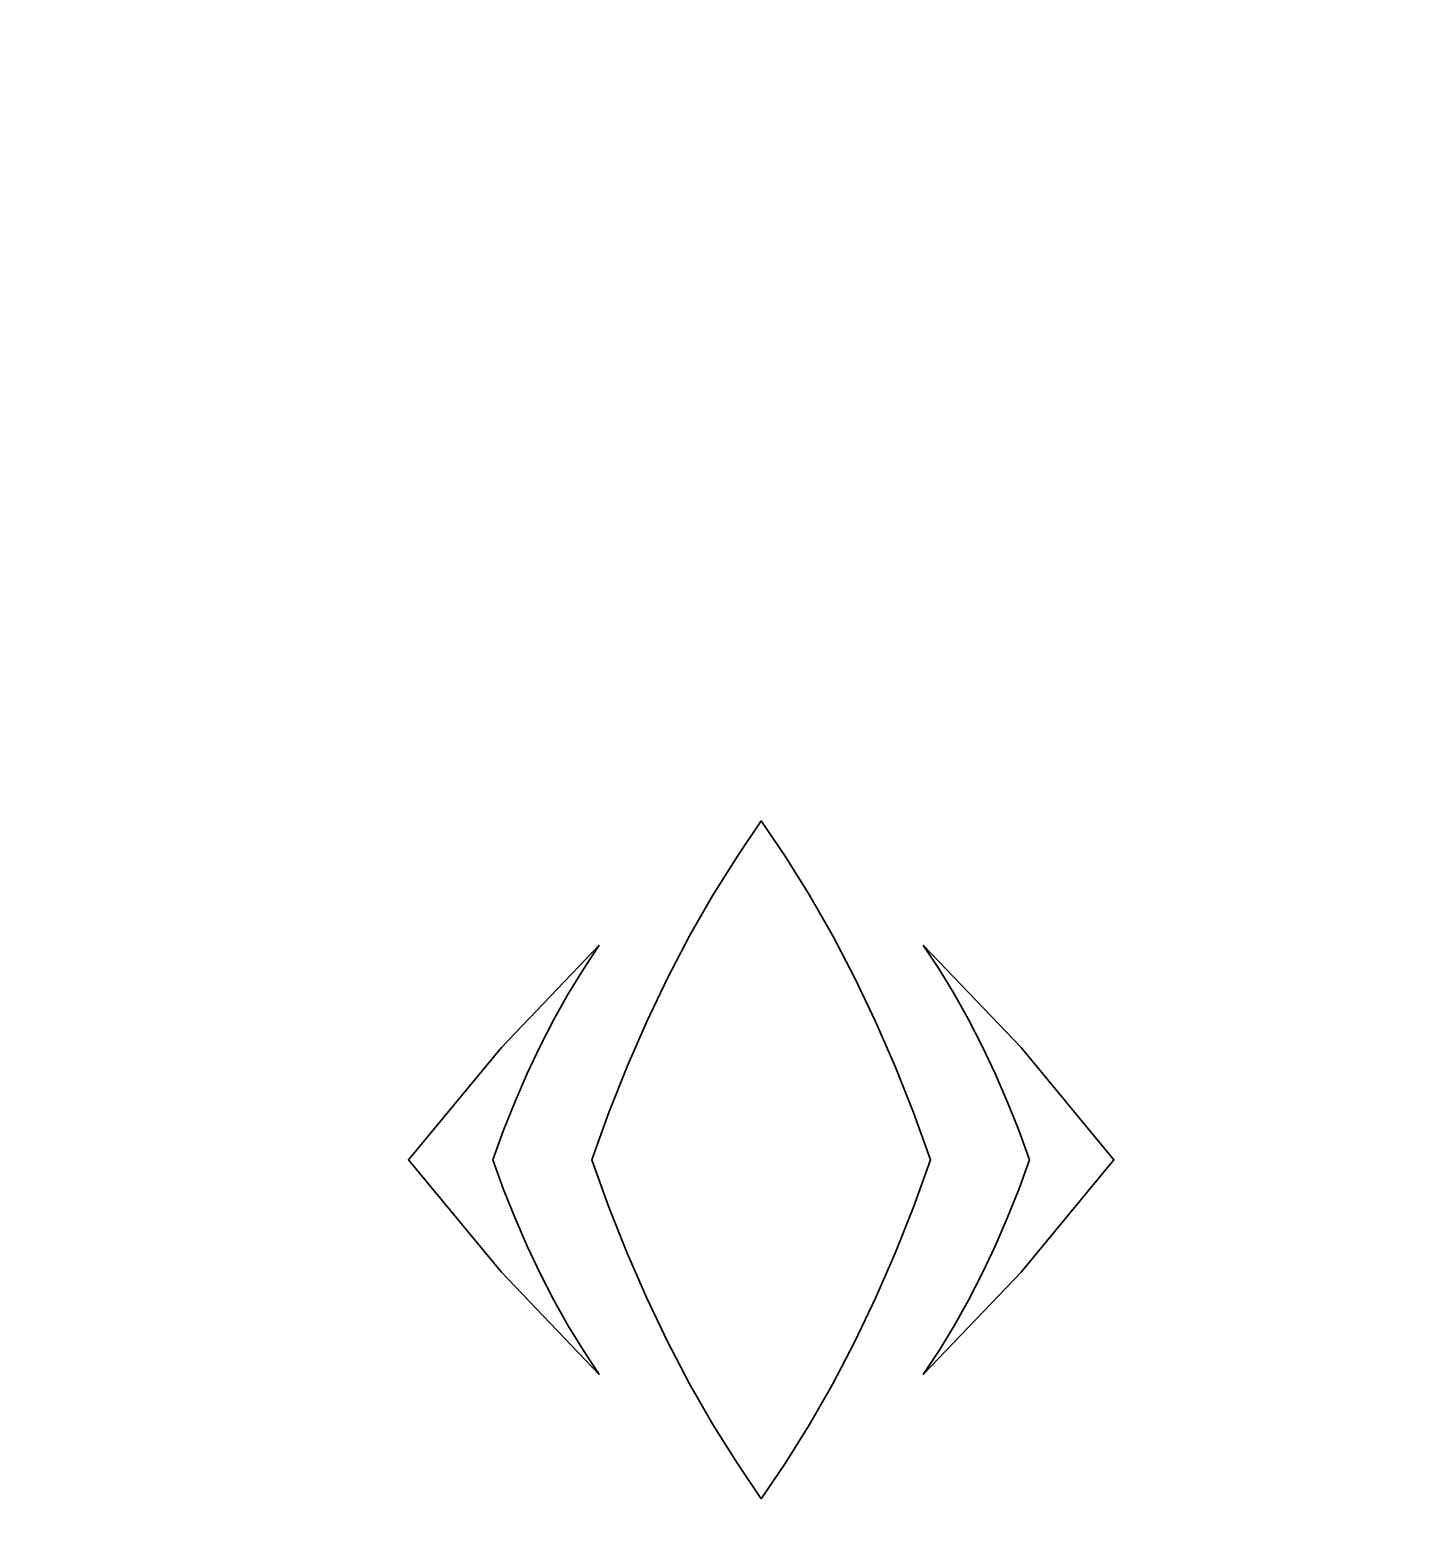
# Model space of a CAD drawing. Header units: centimetres. Extents: x 19.85 to 27, y 2.62 to 9.
# Drawn here: x 20.796 to 21.744, y 3.611 to 4.647 of the extents above; entities that cross this region are included whole.
import ezdxf

# ---------------------------------------------------------------- set-up
doc = ezdxf.new("R2010")
doc.units = ezdxf.units.CM
doc.header["$MEASUREMENT"] = 0
doc.layers.add('layer 1', color=7, linetype='Continuous')

msp = doc.modelspace()

# ---------------------------------------------------------------- linework, layer by layer
at = {"layer": 'layer 1', "color": 250, "lineweight": 30}
for points, knots in [([(26.99842, 2.62034), (26.99842, 2.62034), (19.84833, 2.62034), (19.84833, 2.62034), (19.84833, 2.62034), (19.84833, 2.62034), (19.84833, 9.00077), (19.84833, 9.00077), (19.84833, 9.00077), (19.84833, 9.00077), (26.99978, 9.00077), (26.99978, 9.00077), (26.99978, 9.00077), (26.99978, 9.00077), (26.99978, 2.62034), (26.99978, 2.62034), (26.99978, 2.62034), (26.99978, 2.62034), (26.99842, 2.62034), (26.99842, 2.62034)], [0, 0, 0, 0, 0.1666667, 0.1666667, 0.1666667, 0.1666667, 0.3333333, 0.3333333, 0.3333333, 0.3333333, 0.5, 0.5, 0.5, 0.5, 0.6666667, 0.6666667, 0.6666667, 0.6666667, 1, 1, 1, 1]), ([(21.30178, 3.63111), (21.30178, 3.63111), (21.28527, 3.65544), (21.28527, 3.65544), (21.28527, 3.65544), (21.28527, 3.65544), (21.26838, 3.68255), (21.26838, 3.68255), (21.26838, 3.68255), (21.26838, 3.68255), (21.25229, 3.71072), (21.25229, 3.71072), (21.25229, 3.71072), (21.25229, 3.71072), (21.23704, 3.73986), (21.23704, 3.73986), (21.23704, 3.73986), (21.23704, 3.73986), (21.22263, 3.76997), (21.22263, 3.76997), (21.22263, 3.76997), (21.22263, 3.76997), (21.20909, 3.80099), (21.20909, 3.80099), (21.20909, 3.80099), (21.20909, 3.80099), (21.19644, 3.83288), (21.19644, 3.83288), (21.19644, 3.83288), (21.19644, 3.83288), (21.1847, 3.8656), (21.1847, 3.8656), (21.1847, 3.8656), (21.1847, 3.8656), (21.19644, 3.89833), (21.19644, 3.89833), (21.19644, 3.89833), (21.19644, 3.89833), (21.20909, 3.93021), (21.20909, 3.93021), (21.20909, 3.93021), (21.20909, 3.93021), (21.22263, 3.96123), (21.22263, 3.96123), (21.22263, 3.96123), (21.22263, 3.96123), (21.23704, 3.99134), (21.23704, 3.99134), (21.23704, 3.99134), (21.23704, 3.99134), (21.25229, 4.02049), (21.25229, 4.02049), (21.25229, 4.02049), (21.25229, 4.02049), (21.26838, 4.04864), (21.26838, 4.04864), (21.26838, 4.04864), (21.26838, 4.04864), (21.28527, 4.07577), (21.28527, 4.07577), (21.28527, 4.07577), (21.28527, 4.07577), (21.30178, 4.10009), (21.30178, 4.10009), (21.30178, 4.10009), (21.30178, 4.10009), (21.31828, 4.07577), (21.31828, 4.07577), (21.31828, 4.07577), (21.31828, 4.07577), (21.33517, 4.04864), (21.33517, 4.04864), (21.33517, 4.04864), (21.33517, 4.04864), (21.35125, 4.02049), (21.35125, 4.02049), (21.35125, 4.02049), (21.35125, 4.02049), (21.36651, 3.99134), (21.36651, 3.99134), (21.36651, 3.99134), (21.36651, 3.99134), (21.38092, 3.96123), (21.38092, 3.96123), (21.38092, 3.96123), (21.38092, 3.96123), (21.39446, 3.93021), (21.39446, 3.93021), (21.39446, 3.93021), (21.39446, 3.93021), (21.40711, 3.89833), (21.40711, 3.89833), (21.40711, 3.89833), (21.40711, 3.89833), (21.41885, 3.8656), (21.41885, 3.8656), (21.41885, 3.8656), (21.41885, 3.8656), (21.40711, 3.83288), (21.40711, 3.83288), (21.40711, 3.83288), (21.40711, 3.83288), (21.39446, 3.80099), (21.39446, 3.80099), (21.39446, 3.80099), (21.39446, 3.80099), (21.38092, 3.76997), (21.38092, 3.76997), (21.38092, 3.76997), (21.38092, 3.76997), (21.36651, 3.73986), (21.36651, 3.73986), (21.36651, 3.73986), (21.36651, 3.73986), (21.35125, 3.71072), (21.35125, 3.71072), (21.35125, 3.71072), (21.35125, 3.71072), (21.33517, 3.68255), (21.33517, 3.68255), (21.33517, 3.68255), (21.33517, 3.68255), (21.31828, 3.65544), (21.31828, 3.65544), (21.31828, 3.65544), (21.31828, 3.65544), (21.30178, 3.63111), (21.30178, 3.63111)], [0, 0, 0, 0, 0.030303, 0.030303, 0.030303, 0.030303, 0.0606061, 0.0606061, 0.0606061, 0.0606061, 0.0909091, 0.0909091, 0.0909091, 0.0909091, 0.1212121, 0.1212121, 0.1212121, 0.1212121, 0.1515152, 0.1515152, 0.1515152, 0.1515152, 0.1818182, 0.1818182, 0.1818182, 0.1818182, 0.2121212, 0.2121212, 0.2121212, 0.2121212, 0.2424242, 0.2424242, 0.2424242, 0.2424242, 0.2727273, 0.2727273, 0.2727273, 0.2727273, 0.3030303, 0.3030303, 0.3030303, 0.3030303, 0.3333333, 0.3333333, 0.3333333, 0.3333333, 0.3636364, 0.3636364, 0.3636364, 0.3636364, 0.3939394, 0.3939394, 0.3939394, 0.3939394, 0.4242424, 0.4242424, 0.4242424, 0.4242424, 0.4545455, 0.4545455, 0.4545455, 0.4545455, 0.4848485, 0.4848485, 0.4848485, 0.4848485, 0.5151515, 0.5151515, 0.5151515, 0.5151515, 0.5454545, 0.5454545, 0.5454545, 0.5454545, 0.5757576, 0.5757576, 0.5757576, 0.5757576, 0.6060606, 0.6060606, 0.6060606, 0.6060606, 0.6363636, 0.6363636, 0.6363636, 0.6363636, 0.6666667, 0.6666667, 0.6666667, 0.6666667, 0.6969697, 0.6969697, 0.6969697, 0.6969697, 0.7272727, 0.7272727, 0.7272727, 0.7272727, 0.7575758, 0.7575758, 0.7575758, 0.7575758, 0.7878788, 0.7878788, 0.7878788, 0.7878788, 0.8181818, 0.8181818, 0.8181818, 0.8181818, 0.8484848, 0.8484848, 0.8484848, 0.8484848, 0.8787879, 0.8787879, 0.8787879, 0.8787879, 0.9090909, 0.9090909, 0.9090909, 0.9090909, 0.9393939, 0.9393939, 0.9393939, 0.9393939, 1, 1, 1, 1]), ([(21.18968, 4.01411), (21.18968, 4.01411), (21.17879, 3.99759), (21.17879, 3.99759), (21.17879, 3.99759), (21.17879, 3.99759), (21.16836, 3.98042), (21.16836, 3.98042), (21.16836, 3.98042), (21.16836, 3.98042), (21.15841, 3.96266), (21.15841, 3.96266), (21.15841, 3.96266), (21.15841, 3.96266), (21.14895, 3.94431), (21.14895, 3.94431), (21.14895, 3.94431), (21.14895, 3.94431), (21.14, 3.92541), (21.14, 3.92541), (21.14, 3.92541), (21.14, 3.92541), (21.13155, 3.90598), (21.13155, 3.90598), (21.13155, 3.90598), (21.13155, 3.90598), (21.12363, 3.88604), (21.12363, 3.88604), (21.12363, 3.88604), (21.12363, 3.88604), (21.11625, 3.8656), (21.11625, 3.8656), (21.11625, 3.8656), (21.11625, 3.8656), (21.12364, 3.84517), (21.12364, 3.84517), (21.12364, 3.84517), (21.12364, 3.84517), (21.13155, 3.82522), (21.13155, 3.82522), (21.13155, 3.82522), (21.13155, 3.82522), (21.14, 3.80579), (21.14, 3.80579), (21.14, 3.80579), (21.14, 3.80579), (21.14895, 3.78689), (21.14895, 3.78689), (21.14895, 3.78689), (21.14895, 3.78689), (21.15841, 3.76855), (21.15841, 3.76855), (21.15841, 3.76855), (21.15841, 3.76855), (21.16836, 3.75078), (21.16836, 3.75078), (21.16836, 3.75078), (21.16836, 3.75078), (21.17879, 3.73362), (21.17879, 3.73362), (21.17879, 3.73362), (21.17879, 3.73362), (21.18968, 3.71708), (21.18968, 3.71708), (21.18968, 3.71708), (21.18968, 3.71708), (21.12203, 3.78795), (21.12203, 3.78795), (21.12203, 3.78795), (21.12203, 3.78795), (21.05779, 3.8656), (21.05779, 3.8656), (21.05779, 3.8656), (21.05779, 3.8656), (21.12203, 3.94325), (21.12203, 3.94325), (21.12203, 3.94325), (21.12203, 3.94325), (21.18968, 4.01411), (21.18968, 4.01411)], [0, 0, 0, 0, 0.047619, 0.047619, 0.047619, 0.047619, 0.0952381, 0.0952381, 0.0952381, 0.0952381, 0.1428571, 0.1428571, 0.1428571, 0.1428571, 0.1904762, 0.1904762, 0.1904762, 0.1904762, 0.2380952, 0.2380952, 0.2380952, 0.2380952, 0.2857143, 0.2857143, 0.2857143, 0.2857143, 0.3333333, 0.3333333, 0.3333333, 0.3333333, 0.3809524, 0.3809524, 0.3809524, 0.3809524, 0.4285714, 0.4285714, 0.4285714, 0.4285714, 0.4761905, 0.4761905, 0.4761905, 0.4761905, 0.5238095, 0.5238095, 0.5238095, 0.5238095, 0.5714286, 0.5714286, 0.5714286, 0.5714286, 0.6190476, 0.6190476, 0.6190476, 0.6190476, 0.6666667, 0.6666667, 0.6666667, 0.6666667, 0.7142857, 0.7142857, 0.7142857, 0.7142857, 0.7619048, 0.7619048, 0.7619048, 0.7619048, 0.8095238, 0.8095238, 0.8095238, 0.8095238, 0.8571429, 0.8571429, 0.8571429, 0.8571429, 0.9047619, 0.9047619, 0.9047619, 0.9047619, 1, 1, 1, 1]), ([(21.41387, 4.01411), (21.41387, 4.01411), (21.48152, 3.94325), (21.48152, 3.94325), (21.48152, 3.94325), (21.48152, 3.94325), (21.54576, 3.8656), (21.54576, 3.8656), (21.54576, 3.8656), (21.54576, 3.8656), (21.48152, 3.78795), (21.48152, 3.78795), (21.48152, 3.78795), (21.48152, 3.78795), (21.41387, 3.71708), (21.41387, 3.71708), (21.41387, 3.71708), (21.41387, 3.71708), (21.42476, 3.73362), (21.42476, 3.73362), (21.42476, 3.73362), (21.42476, 3.73362), (21.43519, 3.75078), (21.43519, 3.75078), (21.43519, 3.75078), (21.43519, 3.75078), (21.44513, 3.76855), (21.44513, 3.76855), (21.44513, 3.76855), (21.44513, 3.76855), (21.4546, 3.78689), (21.4546, 3.78689), (21.4546, 3.78689), (21.4546, 3.78689), (21.46355, 3.80579), (21.46355, 3.80579), (21.46355, 3.80579), (21.46355, 3.80579), (21.472, 3.82522), (21.472, 3.82522), (21.472, 3.82522), (21.472, 3.82522), (21.47991, 3.84517), (21.47991, 3.84517), (21.47991, 3.84517), (21.47991, 3.84517), (21.4873, 3.8656), (21.4873, 3.8656), (21.4873, 3.8656), (21.4873, 3.8656), (21.47992, 3.88604), (21.47992, 3.88604), (21.47992, 3.88604), (21.47992, 3.88604), (21.472, 3.90598), (21.472, 3.90598), (21.472, 3.90598), (21.472, 3.90598), (21.46355, 3.92541), (21.46355, 3.92541), (21.46355, 3.92541), (21.46355, 3.92541), (21.4546, 3.94431), (21.4546, 3.94431), (21.4546, 3.94431), (21.4546, 3.94431), (21.44513, 3.96266), (21.44513, 3.96266), (21.44513, 3.96266), (21.44513, 3.96266), (21.43519, 3.98042), (21.43519, 3.98042), (21.43519, 3.98042), (21.43519, 3.98042), (21.42476, 3.99759), (21.42476, 3.99759), (21.42476, 3.99759), (21.42476, 3.99759), (21.41387, 4.01411), (21.41387, 4.01411)], [0, 0, 0, 0, 0.047619, 0.047619, 0.047619, 0.047619, 0.0952381, 0.0952381, 0.0952381, 0.0952381, 0.1428571, 0.1428571, 0.1428571, 0.1428571, 0.1904762, 0.1904762, 0.1904762, 0.1904762, 0.2380952, 0.2380952, 0.2380952, 0.2380952, 0.2857143, 0.2857143, 0.2857143, 0.2857143, 0.3333333, 0.3333333, 0.3333333, 0.3333333, 0.3809524, 0.3809524, 0.3809524, 0.3809524, 0.4285714, 0.4285714, 0.4285714, 0.4285714, 0.4761905, 0.4761905, 0.4761905, 0.4761905, 0.5238095, 0.5238095, 0.5238095, 0.5238095, 0.5714286, 0.5714286, 0.5714286, 0.5714286, 0.6190476, 0.6190476, 0.6190476, 0.6190476, 0.6666667, 0.6666667, 0.6666667, 0.6666667, 0.7142857, 0.7142857, 0.7142857, 0.7142857, 0.7619048, 0.7619048, 0.7619048, 0.7619048, 0.8095238, 0.8095238, 0.8095238, 0.8095238, 0.8571429, 0.8571429, 0.8571429, 0.8571429, 0.9047619, 0.9047619, 0.9047619, 0.9047619, 1, 1, 1, 1])]:
    msp.add_open_spline(points, degree=3, knots=knots, dxfattribs=at)

doc.saveas('drawing.dxf')
